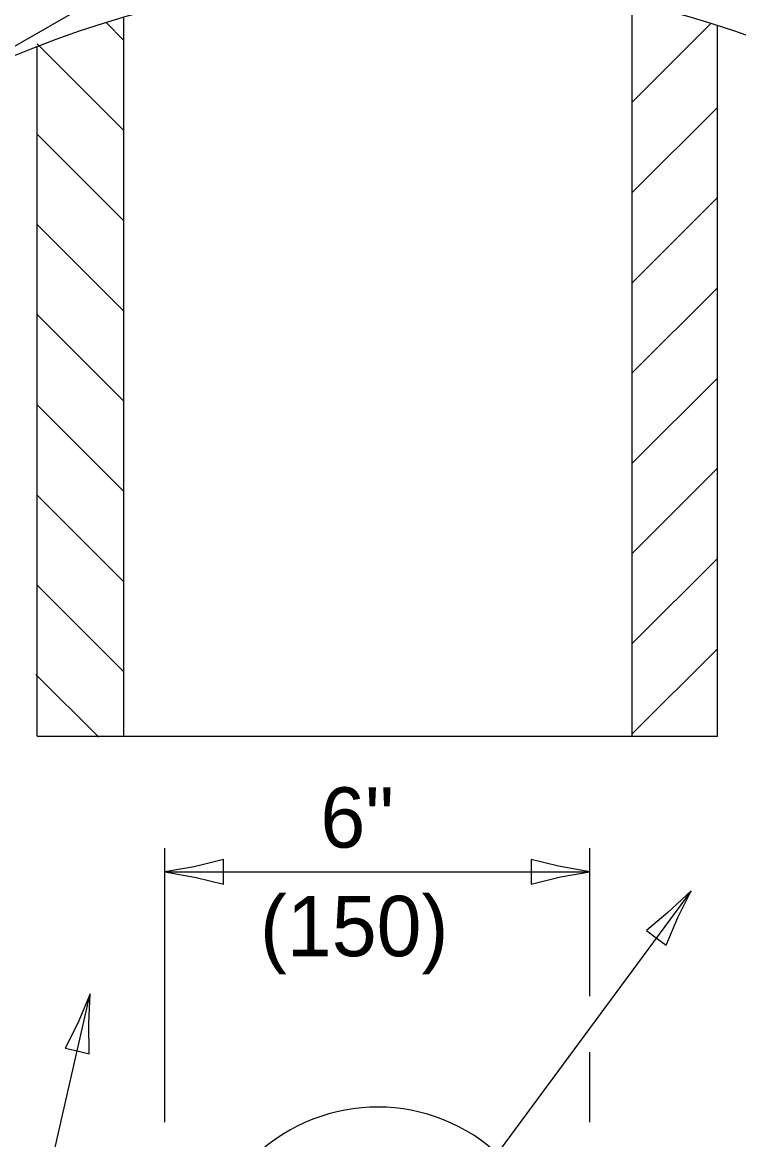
# Model space of a CAD drawing. Extents: x 0 to 2.83, y 0 to 1.83.
# Drawn here: x 0.4177 to 0.5601, y 0.5153 to 0.7376 of the extents above; entities that cross this region are included whole.
import ezdxf

# ---------------------------------------------------------------- set-up
doc = ezdxf.new("R2010")
doc.units = 0
for name, color, linetype in [('RD_Pr_Roadway_Dimensions', 7, 'Continuous'), ('RD_Pr_Roadway_Items', 7, 'Continuous'), ('RD_Pr_Roadway_Notes', 7, 'Continuous')]:
    doc.layers.add(name, color=color, linetype=linetype)

msp = doc.modelspace()

# ---------------------------------------------------------------- linework, layer by layer
at = {"layer": 'RD_Pr_Roadway_Dimensions'}
for p, q in [((0.4459911400711971, 0.5187942837154867), (0.4459911400711971, 0.5733340892588162)), ((0.5305085649860258, 0.5439017739246974), (0.5305085649860258, 0.5733340892588162)), ((0.4459911400711971, 0.5686331923838148), (0.5305085649860258, 0.5686331923838148)), ((0.5305085649860258, 0.5187942837154867), (0.5305085649860258, 0.5327747510219367))]:
    msp.add_line(p, q, dxfattribs=at)
for points in [[(0.45765080767119715, 0.5661935019838148), (0.4576575086295879, 0.5686331923838148), (0.4576575086295879, 0.5710728827838147), (0.4518221400711971, 0.5696431215838148), (0.4459911400711971, 0.5686331923838148), (0.45221165087119713, 0.5675019783838148)], [(0.5188488973860258, 0.5710728827838147), (0.5188421964276351, 0.5686331923838148), (0.5188421964276351, 0.5661935019838148), (0.5246775649860259, 0.5676232631838147), (0.5305085649860258, 0.5686331923838148), (0.5242880541860259, 0.5697644063838148)]]:
    msp.add_lwpolyline(points, close=True, dxfattribs=at)
at = {"layer": 'RD_Pr_Roadway_Items'}
for p, q in [((0.5389701793610285, 0.59562574224066), (0.5389701793610285, 0.7415885902094097)), ((0.43785388757977556, 0.59562574224066), (0.43785388757977556, 0.7386270251782053)), ((0.43785388757977556, 0.7340295480340162), (0.4343141122334978, 0.7375693233812602)), ((0.5389701793610285, 0.7217461044992695), (0.5546241659547777, 0.7374000910929778)), ((0.555893408111028, 0.59562574224066), (0.555893408111028, 0.7369911130653137)), ((0.43785388757977556, 0.7160909255592527), (0.4206062969461949, 0.7333244135028125)), ((0.4206062969461949, 0.59562574224066), (0.4206062969461949, 0.7327885112588668)), ((0.5389701793610285, 0.703765173952412), (0.555893408111028, 0.7206884027024174)), ((0.43785388757977556, 0.6981240977024102), (0.4206062969461949, 0.7153575856469014)), ((0.5389701793610285, 0.6858265514775553), (0.555893408111028, 0.7027497802275607)), ((0.43785388757977556, 0.6801854752275536), (0.4206062969461949, 0.6974189631711134)), ((0.5389701793610285, 0.6678879290027918), (0.555893408111028, 0.6848111577527972)), ((0.43785388757977556, 0.66224685275279), (0.4206062969461949, 0.6794803406963499)), ((0.5389701793610285, 0.6499211011469739), (0.555893408111028, 0.666844329896886)), ((0.43785388757977556, 0.644280024896972), (0.4206062969461949, 0.6614994101494924)), ((0.5389701793610285, 0.6319824786710927), (0.555893408111028, 0.6489057074210981)), ((0.43785388757977556, 0.6263414024210909), (0.4206062969461949, 0.6435607876746358)), ((0.5389701793610285, 0.6140438561963292), (0.555893408111028, 0.6309670849463346)), ((0.43785388757977556, 0.6084027799463274), (0.4206062969461949, 0.6256221651998722)), ((0.5389701793610285, 0.5960911310305261), (0.555893408111028, 0.6130143597805315)), ((0.4328615350989268, 0.5954142018813082), (0.42035244851474923, 0.6078950830844605)), ((0.4206062969461949, 0.59562574224066), (0.555893408111028, 0.59562574224066))]:
    msp.add_line(p, q, dxfattribs=at)
msp.add_arc((0.48829498115021774, 0.4864165514138902), 0.03539711837803009, 46.0014611111111, 133.59584444444442, dxfattribs=at)
at = {"layer": 'RD_Pr_Roadway_Notes'}
for p, q in [((0.6481532101805721, 0.8662704780244642), (0.39297912601221974, 0.719560187452417)), ((0.5506545893029593, 0.5648560658608938), (0.38426366320477606, 0.33949267510859316)), ((0.38426366320477606, 0.33949267510859316), (0.43116921222392623, 0.5443483591277527))]:
    msp.add_line(p, q, dxfattribs=at)
for points in [[(0.5417663890670362, 0.5569251242801936), (0.5437251071435885, 0.5554706286125194), (0.5456878053936959, 0.5540215237761195), (0.548003620135939, 0.5595652360144026), (0.5506545893029593, 0.5648560658608938), (0.5460497410716203, 0.5605236563127269)], [(0.42618871025363275, 0.5335273361671339), (0.4285653621688853, 0.5329762827900263), (0.43094350969014317, 0.5324317613349973), (0.4308522277489086, 0.5384390411610489), (0.43116921222392623, 0.5443483591277527), (0.4286781603421163, 0.5385372438949556)]]:
    msp.add_lwpolyline(points, close=True, dxfattribs=at)
msp.add_circle((0.49418426475942756, 0.543509249049742), 0.203078744994923, dxfattribs=at)

# ---------------------------------------------------------------- texts
at = {"layer": 'RD_Pr_Roadway_Dimensions'}
for s, p in [('6"', (0.47694714495811436, 0.5734331923838147)), ('(150)', (0.4649334254459192, 0.5518331923838148))]:
    msp.add_text(s, height=0.011999999999999999, dxfattribs=at).set_placement(p)

doc.saveas('drawing.dxf')
